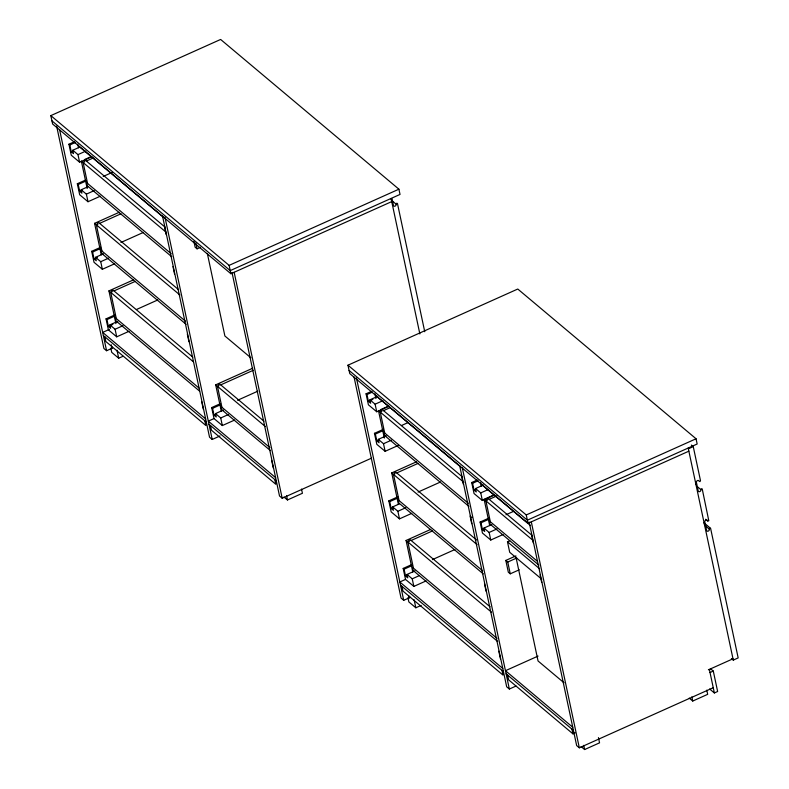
<?xml version="1.0" encoding="UTF-8"?>
<svg xmlns="http://www.w3.org/2000/svg" width="789" height="789" viewBox="0 0 789 789"><rect width="100%" height="100%" fill="white"/><g stroke="black" fill="none" stroke-linecap="round" stroke-linejoin="round"><path stroke-width="1.18" d="M391.729 201.599L230.901 273.744L52.616 124.001L50.831 115.618L220.624 39.45L398.909 189.192L400.023 194.429L230.23 270.607L51.946 120.855M91.869 156.695L79.59 162.199L71.266 155.216L68.929 144.219L74.511 141.714M68.929 144.219L69.817 144.969L75.409 142.464M69.817 144.969L71.266 151.774L73.495 153.648L72.775 150.245L79.511 147.218M71.266 151.774L73.505 150.768M72.775 150.245L77.973 154.614L85.833 151.084M84.699 159.516L91.435 156.488M86.376 161.055L93.122 158.037M100.272 196.224L87.993 201.737L79.669 194.745L77.332 183.748L85.153 180.247M77.332 183.748L78.219 184.498L86.04 180.997M103.201 176.46L112.196 172.426M78.219 184.498L79.669 191.313L81.898 193.177L81.178 189.774L87.914 186.756M79.669 191.313L81.908 190.307M81.178 189.774L86.376 194.143L94.246 190.613M101.288 254.896L94.581 223.336L119.277 212.261M99.621 223.376L120.983 213.789M114.632 263.773L102.343 269.286L94.029 262.303L91.692 251.306L100.627 247.292M91.692 251.306L92.579 252.046L100.4 248.545M120.924 242.489L143.411 232.41M92.579 252.046L94.029 258.861L96.258 260.735L95.538 257.322L103.398 253.802M94.029 258.861L97.382 257.352M95.538 257.322L100.736 261.692L108.596 258.161M193.897 241.335L195.149 247.223L197.082 248.841L200.455 247.332M115.894 323.608L108.941 290.885L133.637 279.809M113.981 290.924L135.343 281.338M128.992 331.321L116.703 336.834L108.389 329.851L106.051 318.855L114.987 314.841M106.051 318.855L106.939 319.604L114.76 316.093M50.831 115.618L229.116 265.37L398.909 189.192M136.408 309.535L157.77 299.958M106.939 319.604L108.389 326.409L110.618 328.283L109.888 324.871L117.758 321.35M391.226 199.242L392.044 198.877L393.435 205.416A1.568 1.243 -50 0 0 395.072 206.116A1.568 1.243 -50 0 0 396.147 204.203L396.689 203.246L397.449 203.434L424.748 331.735M108.389 326.409L112.857 324.407M109.424 329.378L102.678 332.406L205.643 418.89M109.888 324.871L115.095 329.24L122.956 325.719M56.64 126.141L103.901 348.491L106.574 350.73L112.156 348.235M110.825 348.156L111.713 352.348L118.695 358.216L122.966 356.303M221.275 411.138L215.683 384.845L252.727 368.226M220.733 384.884L253.328 370.258M234.619 420.054L222.34 425.557L214.016 418.574L211.679 407.578L220.614 403.564M211.679 407.578L212.576 408.327L220.387 404.816M237.548 400.279L257.786 391.196M212.576 408.327L214.016 415.132L216.245 417.006L215.525 413.604L223.386 410.073M214.016 415.132L216.255 414.126M213.937 418.614L208.316 421.129L275.617 477.661M215.525 413.604L220.723 417.973L228.593 414.442M688.866 451.17L528.038 523.324L349.754 373.582L347.969 365.199L517.771 289.03L696.056 438.773L697.16 444.01L527.368 520.188L349.083 370.435M162.534 216.068L209.539 437.214L212.211 439.463L220.023 435.952M389.007 406.266L376.728 411.779L368.404 404.796L366.066 393.8L371.649 391.295M366.066 393.8L366.964 394.539L372.546 392.034M366.964 394.539L368.404 401.354L370.633 403.218L369.913 399.816L377.773 396.295M368.404 401.354L372.872 399.342M369.913 399.816L375.11 404.185L382.981 400.654M380.722 409.59L388.582 406.069M383.523 410.635L390.259 407.607M398.534 445.302L385.131 451.318L376.807 444.325L374.469 433.329L383.405 429.324M374.469 433.329L375.367 434.078L383.178 430.567M401.463 425.527L408.209 422.5M375.367 434.078L376.807 440.883L379.036 442.757L378.316 439.355L386.176 435.824M376.807 440.883L379.045 439.887M378.316 439.355L383.513 443.724L391.383 440.193M231.996 272.442L279.513 495.985L282.186 498.234L371.471 458.182M283.981 497.04L287.472 499.97L302.414 493.273L301.516 489.081M398.425 504.477L391.719 472.917L416.414 461.831M396.759 472.946L418.121 463.37M411.769 513.353L399.49 518.866L391.166 511.874L388.829 500.877L397.764 496.873M388.829 500.877L389.717 501.626L397.538 498.125M418.071 492.07L440.548 481.98M389.717 501.626L391.166 508.432L393.395 510.305L392.675 506.903L399.412 503.875M391.166 508.432L393.405 507.435M392.675 506.903L397.873 511.272L405.743 507.741M494.644 494.989L482.355 500.502L474.041 493.519L471.704 482.523L477.286 480.018M471.704 482.523L472.591 483.272L478.173 480.767M472.591 483.272L474.041 490.077L476.27 491.951L475.54 488.549L483.41 485.018M474.041 490.077L476.27 489.072M475.54 488.549L480.748 492.908L488.608 489.387M489.703 525.622L484.111 499.329L493.086 495.295M489.15 499.358L497.021 495.827M412.785 572.025L406.079 540.465L430.774 529.38M411.118 540.495L432.48 530.918M503.047 534.528L490.758 540.041L482.444 533.048L480.106 522.052L489.042 518.048M480.106 522.052L480.994 522.801L488.815 519.3M505.966 514.753L513.836 511.233M480.994 522.801L482.444 529.606L484.673 531.48L483.943 528.078L491.813 524.547M482.444 529.606L484.673 528.61M426.129 580.901L413.84 586.414L405.526 579.422L403.189 568.425L411.01 564.924M403.189 568.425L404.076 569.175L411.897 565.674M347.969 365.199L526.253 514.951L696.056 438.773M483.943 528.078L489.15 532.447L497.011 528.916M432.421 559.618L454.908 549.529M404.076 569.175L405.526 575.98L407.755 577.854L407.035 574.451L414.896 570.92M688.363 448.813L693.255 446.623L700.494 480.659L699.951 481.615L699.133 481.27A1.568 1.243 -50 0 0 697.496 480.57A1.568 1.243 -50 0 0 696.411 482.483L696.697 483.795L695.878 484.16M405.526 575.98L407.755 574.984M405.438 579.461L399.816 581.986L502.78 668.461M407.035 574.451L412.233 578.82L418.969 575.792M541.787 579.234L509.704 552.28L507.475 541.806L509.724 540.8M354.034 376.925L401.039 598.062L403.712 600.311L410.408 597.303M519.231 569.796L510.256 573.82L508.323 572.203L505.818 560.417L515.917 555.89M505.818 560.417L507.751 562.044L516.726 558.01M407.962 597.737L408.85 601.928L415.833 607.786L421.168 605.4M695.987 484.683L696.805 484.318L698.196 490.866A1.568 1.243 -50 0 0 699.833 491.567A1.568 1.243 -50 0 0 700.908 489.644L701.451 488.687L702.21 488.884L708.798 520.75L707.832 521.174L705.662 519.231M704.281 523.699L705.1 523.334L704.824 522.022A1.568 1.243 -50 0 1 705.899 520.109A1.568 1.243 -50 0 1 707.536 520.809M704.39 524.221L705.208 523.857L706.599 530.405A1.568 1.243 -50 0 0 708.236 531.105A1.568 1.243 -50 0 0 709.321 529.182L709.686 528.324L710.613 528.413L738.169 657.908L733.277 660.107L731.403 658.529M538.068 656.083L505.453 670.709L572.755 727.241M459.671 465.648L506.676 686.795L509.349 689.034L516.045 686.035M708.364 669.841L733.001 658.795M507.603 675.098L508.609 679.812L572.942 733.849L575.112 732.873M710.031 672.544L713.295 671.074L717.635 691.499L714.37 692.959L709.656 689.004M529.133 522.022L576.651 745.566L579.323 747.814L713.256 687.722M581.118 746.621L584.61 749.55L599.551 742.844L598.437 737.607M689.241 698.107L692.732 701.046L707.674 694.34L706.786 690.148M691.381 445.055L693.255 446.623M391.472 200.268L396.147 204.203M697.17 486.497L700.908 489.644M703.956 522.782L710.514 528.285M704.636 525.247L709.321 529.182M710.465 668.697L713.295 671.074M78.939 146.32L163.372 217.241M376.087 395.9L460.51 466.822M481.714 484.624L530.494 525.592M165.226 227.281L85.488 160.305L83.861 161.045L84.748 161.794L83.121 162.524L87.569 183.462M462.364 476.862L382.626 409.885L380.998 410.615L381.886 411.365L380.259 412.095L384.707 433.043M532.348 535.642L488.263 498.609L486.626 499.338L487.523 500.088L485.896 500.828L490.344 521.766M165.749 231.927L81.336 161.025L87.175 188.512M463.833 482.296L378.473 410.605L384.322 438.092M484.111 499.329L532.861 540.278M171.144 253.663L86.682 182.723L87.352 185.859L171.775 256.78M468.281 503.244L383.819 432.293L384.49 435.439L468.913 506.351M537.319 561.226L489.456 521.016L490.117 524.162L538.897 565.131M507.475 541.806L539.548 568.741M471.842 517.554L470.106 516.105L471.723 523.699M178.472 289.602L98.733 222.626L97.106 223.356L97.994 224.106L96.366 224.835L101.929 251.02M476.546 539.962L395.871 472.197L394.244 472.927L395.131 473.676L393.504 474.416L399.066 500.591M94.581 223.336L179.941 295.027M391.719 472.917L477.079 544.607M250.882 357.831L224.885 335.986L207.369 253.604M185.464 321.182L101.041 250.271L101.702 253.407L186.135 324.328M482.641 570.792L398.179 499.841L398.849 502.987L483.272 573.899M192.832 357.151L113.093 290.174L111.456 290.904L112.354 291.654L110.726 292.384L116.289 318.569M489.969 606.721L410.231 539.745L408.603 540.485L409.491 541.224L407.864 541.964L413.426 568.139M108.941 290.885L193.354 361.786M263.921 421.158L219.835 384.135L218.208 384.864L219.095 385.614L217.468 386.344L221.916 407.292M406.079 540.465L491.439 612.156M215.683 384.845L265.38 426.583M564.046 682.81L538.049 660.975L515.967 557.093M198.917 387.971L115.391 317.819L116.062 320.955L199.558 391.088M269.828 447.531L221.028 406.542L221.699 409.678L270.469 450.647M497.001 638.34L412.539 567.39L413.199 570.536L497.632 641.447M103.349 335.552L206.304 422.026M208.977 424.275L276.278 480.807M400.487 585.122L503.451 671.607M506.124 673.855L573.425 730.377M688.195 448.034L733.277 660.107M709.36 669.397L714.37 692.959M691.845 696.855L692.732 701.046M583.722 745.358L584.61 749.55M531.293 521.864L579.323 747.814M531.678 535.346L533.295 542.94M540.08 574.875L541.698 582.469M526.253 514.951L528.038 523.324M571.936 729.135L572.942 733.849M507.751 562.044L510.256 573.82M480.531 482.503L481.29 486.083M480.748 492.908L482.355 500.502M489.15 532.447L490.758 540.041M462.344 467.897L509.349 689.034M461.703 476.566L463.321 484.16M484.466 583.653L486.073 591.247M498.826 651.201L500.433 658.795M501.962 670.354L502.958 675.068L402.972 591.089L401.976 586.375M391.058 198.453L419.856 333.925M374.903 393.78L375.919 398.553M375.11 404.185L376.728 411.779M383.513 443.724L385.131 451.318M397.873 511.272L399.49 518.866M412.233 578.82L413.84 586.414M414.136 599.808L415.833 607.786M408.643 595.517L409.146 597.875M356.45 377.97L403.712 600.311M286.575 495.788L287.472 499.97M234.155 272.284L282.186 498.234M271.663 460.401L273.27 467.995M274.799 479.554L275.795 484.268L211.472 430.232L210.466 425.518M229.116 265.37L230.901 273.744M195.83 242.953L197.082 248.841M220.723 417.973L222.34 425.557M164.95 217.113L212.211 439.463M164.566 226.985L166.173 234.58M172.969 266.524L174.576 274.118M187.328 334.072L188.936 341.667M201.678 401.621L203.296 409.215M204.824 420.784L205.821 425.488L105.834 341.509L104.838 336.795M77.756 144.2L78.525 147.78M77.973 154.614L79.59 162.199M86.376 194.143L87.993 201.737M100.736 261.692L102.343 269.286M115.095 329.24L116.703 336.834M116.999 350.237L118.695 358.216M111.259 344.763L112.008 348.294M59.569 129.593L106.574 350.73"/></g></svg>
